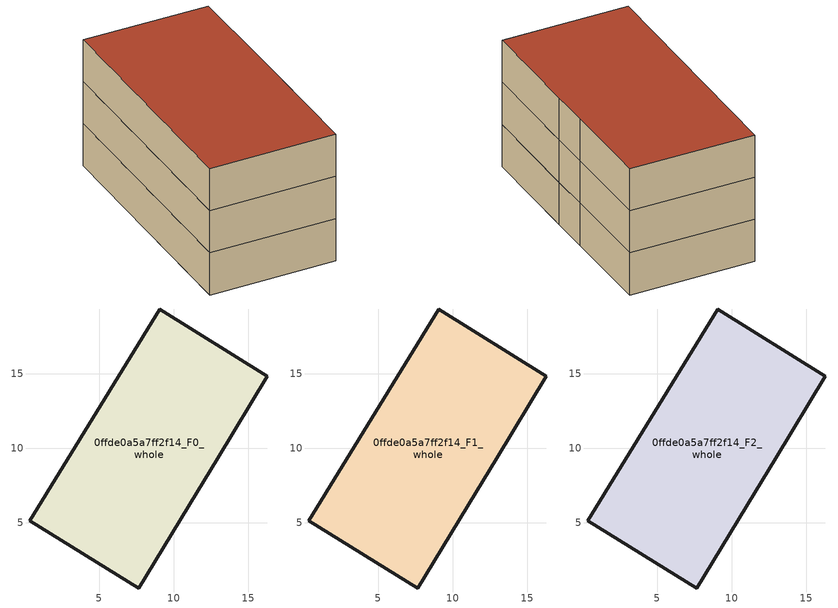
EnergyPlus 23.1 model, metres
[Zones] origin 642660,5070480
0ffde0a5a7ff2f14_F0_whole
 floor ground (EU_floor_Construction): 16.27,14.84 12.97,9.34 11.57,7.04 7.66,0.64 0.36,5.14 9.07,19.35 z0
 wall outside (EU_wall_Construction): 11.57,7.04 12.97,9.34 16.27,14.84 9.07,19.35 0.36,5.14 7.66,0.64 11.57,7.04 z0:3
0ffde0a5a7ff2f14_F1_whole
 floor to 0ffde0a5a7ff2f14_F0_whole (EU_floor_Construction): 16.27,14.84 12.97,9.34 11.57,7.04 7.66,0.64 0.36,5.14 9.07,19.35 z3
 wall outside (EU_wall_Construction): 11.57,7.04 12.97,9.34 16.27,14.84 9.07,19.35 0.36,5.14 7.66,0.64 11.57,7.04 z3:6
0ffde0a5a7ff2f14_F2_whole
 floor to 0ffde0a5a7ff2f14_F1_whole (EU_floor_Construction): 16.27,14.84 12.97,9.34 11.57,7.04 7.66,0.64 0.36,5.14 9.07,19.35 z6
 wall outside (EU_wall_Construction): 11.57,7.04 12.97,9.34 16.27,14.84 9.07,19.35 0.36,5.14 7.66,0.64 11.57,7.04 z6:9
 roof outside (EU_roof_Construction): 11.57,7.04 12.97,9.34 16.27,14.84 9.07,19.35 0.36,5.14 7.66,0.64 z9
[Building]
EU S2 Campaign: North Axis=0; Terrain=City; Solar Distribution=FullExterior
[Site:Location]
Lyon-Bron: Latitude=45.75; Longitude=5; Time Zone=1; Elevation=198
[SizingPeriod:WeatherFileDays]
AnnualSizingPeriod: Begin Month=1; Begin Day of Month=1; End Month=12; End Day of Month=31; Day of Week for Start Day=Monday; Use Weather File Daylight Saving Period=No; Use Weather File Rain and Snow Indicators=No
[MATERIAL]
EU_InternalMass_Material: Roughness=MediumRough; Thickness=0.1; Conductivity=1; Density=1800; Specific Heat=900; Thermal Absorptance=0.9; Solar Absorptance=0.7; Visible Absorptance=0.7
[MATERIAL:NOMASS] Roughness=MediumRough; Thermal Absorptance=0.9; Solar Absorptance=0.7; Visible Absorptance=0.7
Name | Thermal Resistance
EU_wall_NoMass | 0.503714
EU_roof_NoMass | 0.959371
EU_floor_NoMass | 0.347222
[CONSTRUCTION]
EU_wall_Construction: EU_wall_NoMass
EU_roof_Construction: EU_roof_NoMass
EU_floor_Construction: EU_floor_NoMass
EU_InternalMass_Construction: EU_InternalMass_Material
[ZONE] Type=1; Multiplier=1; Ceiling Height=autocalculate; Volume=426.927; Floor Area=autocalculate; Part of Total Floor Area=Yes
0ffde0a5a7ff2f14_F0_whole; 0ffde0a5a7ff2f14_F1_whole; 0ffde0a5a7ff2f14_F2_whole
[INTERNALMASS] Construction=EU_InternalMass_Construction; Surface Area=142.309
Name | Zone or ZoneList
0ffde0a5a7ff2f14_F0_whole_EU_InternalMass | 0ffde0a5a7ff2f14_F0_whole
0ffde0a5a7ff2f14_F1_whole_EU_InternalMass | 0ffde0a5a7ff2f14_F1_whole
0ffde0a5a7ff2f14_F2_whole_EU_InternalMass | 0ffde0a5a7ff2f14_F2_whole
[OTHEREQUIPMENT] Fuel Type=Electricity; Design Level Calculation Method=Watts/Area; Power per Zone Floor Area=1; Fraction Latent=0; Fraction Radiant=0; Fraction Lost=0; Carbon Dioxide Generation Rate=0; EndUse Subcategory=EU_Step8_InternalGains
Name | Zone or ZoneList or Space or SpaceList | Schedule
EU_Step8_InternalGain_0ffde0a5a7ff2f14_F0_whole_f000 | 0ffde0a5a7ff2f14_F0_whole | EU_Step8_GainSchedule_0ffde0a5a7ff2f14_F0_whole_f000
EU_Step8_InternalGain_0ffde0a5a7ff2f14_F1_whole_f000 | 0ffde0a5a7ff2f14_F1_whole | EU_Step8_GainSchedule_0ffde0a5a7ff2f14_F1_whole_f000
EU_Step8_InternalGain_0ffde0a5a7ff2f14_F2_whole_f000 | 0ffde0a5a7ff2f14_F2_whole | EU_Step8_GainSchedule_0ffde0a5a7ff2f14_F2_whole_f000
[ZONEVENTILATION:DESIGNFLOWRATE] Schedule=EU_AlwaysOn; Design Flow Rate Calculation Method=AirChanges/Hour; Air Changes per Hour=0.64; Ventilation Type=Natural; Fan Pressure Rise=0; Fan Total Efficiency=1; Constant Term Coefficient=1; Temperature Term Coefficient=0; Velocity Term Coefficient=0; Velocity Squared Term Coefficient=0; Minimum Indoor Temperature=-100; Maximum Indoor Temperature=100; Delta Temperature=-100; Minimum Outdoor Temperature=-100; Maximum Outdoor Temperature=100; Maximum Wind Speed=40
Name | Zone or ZoneList or Space or SpaceList
EU_ConstantAir_0ffde0a5a7ff2f14_F0_whole | 0ffde0a5a7ff2f14_F0_whole
EU_ConstantAir_0ffde0a5a7ff2f14_F1_whole | 0ffde0a5a7ff2f14_F1_whole
EU_ConstantAir_0ffde0a5a7ff2f14_F2_whole | 0ffde0a5a7ff2f14_F2_whole
[HVACTEMPLATE:THERMOSTAT] Constant Heating Setpoint=20; Constant Cooling Setpoint=50
EU_HeatOnly_0ffde0a5a7ff2f14_F0_whole; EU_HeatOnly_0ffde0a5a7ff2f14_F1_whole; EU_HeatOnly_0ffde0a5a7ff2f14_F2_whole
[HVACTEMPLATE:ZONE:IDEALLOADSAIRSYSTEM] System Availability Schedule=EU_AlwaysOn; Maximum Heating Supply Air Temperature=50; Minimum Cooling Supply Air Temperature=13; Maximum Heating Supply Air Humidity Ratio=0.0156; Minimum Cooling Supply Air Humidity Ratio=0.0077; Heating Limit=NoLimit; Cooling Limit=NoLimit; Heating Availability Schedule=EU_AlwaysOn; Cooling Availability Schedule=EU_CoolingOff; Dehumidification Control Type=ConstantSensibleHeatRatio; Cooling Sensible Heat Ratio=0.7; Dehumidification Setpoint=60; Humidification Control Type=None; Humidification Setpoint=30; Outdoor Air Method=None; Outdoor Air Flow Rate per Person=0.00944; Outdoor Air Flow Rate per Zone Floor Area=0; Outdoor Air Flow Rate per Zone=0; Demand Controlled Ventilation Type=None; Outdoor Air Economizer Type=NoEconomizer; Heat Recovery Type=None; Sensible Heat Recovery Effectiveness=0.7; Latent Heat Recovery Effectiveness=0.65
Name | Template Thermostat
0ffde0a5a7ff2f14_F0_whole | EU_HeatOnly_0ffde0a5a7ff2f14_F0_whole
0ffde0a5a7ff2f14_F1_whole | EU_HeatOnly_0ffde0a5a7ff2f14_F1_whole
0ffde0a5a7ff2f14_F2_whole | EU_HeatOnly_0ffde0a5a7ff2f14_F2_whole
[SIZING:ZONE] Zone Cooling Design Supply Air Temperature Input Method=SupplyAirTemperature; Zone Cooling Design Supply Air Temperature=13; Zone Heating Design Supply Air Temperature Input Method=SupplyAirTemperature; Zone Heating Design Supply Air Temperature=50; Zone Cooling Design Supply Air Humidity Ratio=0.008; Zone Heating Design Supply Air Humidity Ratio=0.008; Cooling Design Air Flow Method=DesignDay; Cooling Design Air Flow Rate=0; Cooling Minimum Air Flow per Zone Floor Area=0.000762; Cooling Minimum Air Flow=0; Cooling Minimum Air Flow Fraction=0.2; Heating Design Air Flow Method=DesignDay; Heating Design Air Flow Rate=0; Heating Maximum Air Flow per Zone Floor Area=0.002032; Heating Maximum Air Flow=0.141576; Heating Maximum Air Flow Fraction=0.3; Account for Dedicated Outdoor Air System=No; Dedicated Outdoor Air System Control Strategy=NeutralSupplyAir; Dedicated Outdoor Air Low Setpoint Temperature for Design=autosize; Dedicated Outdoor Air High Setpoint Temperature for Design=autosize; Zone Load Sizing Method=Sensible Load Only No Latent Load; Zone Latent Cooling Design Supply Air Humidity Ratio Input Method=HumidityRatioDifference; Zone Cooling Design Supply Air Humidity Ratio Difference=0.005; Zone Latent Heating Design Supply Air Humidity Ratio Input Method=HumidityRatioDifference; Zone Humidification Design Supply Air Humidity Ratio Difference=0.005
0ffde0a5a7ff2f14_F0_whole; 0ffde0a5a7ff2f14_F1_whole; 0ffde0a5a7ff2f14_F2_whole
[SCHEDULE:CONSTANT]
Name | Hourly Value
EU_AlwaysOn | 1
EU_CoolingOff | 0
[SCHEDULE:FILE] Column Number=1; Rows to Skip at Top=0; Number of Hours of Data=8760; Column Separator=Comma; Interpolate to Timestep=No; Minutes per Item=60; Adjust Schedule for Daylight Savings=Yes
Name | File
EU_Step8_GainSchedule_0ffde0a5a7ff2f14_F0_whole_f000 | C:\Users\o_iseri\Desktop\OpenUBEM\openubem\outputs\eu_evidence\EU-11\FR-LYO-HAUTCOEURPENTES\idfs\0ffde0a5a7ff2f14\0ffde0a5a7ff2f14_F0_whole_f000_gain.csv
EU_Step8_GainSchedule_0ffde0a5a7ff2f14_F1_whole_f000 | C:\Users\o_iseri\Desktop\OpenUBEM\openubem\outputs\eu_evidence\EU-11\FR-LYO-HAUTCOEURPENTES\idfs\0ffde0a5a7ff2f14\0ffde0a5a7ff2f14_F1_whole_f000_gain.csv
EU_Step8_GainSchedule_0ffde0a5a7ff2f14_F2_whole_f000 | C:\Users\o_iseri\Desktop\OpenUBEM\openubem\outputs\eu_evidence\EU-11\FR-LYO-HAUTCOEURPENTES\idfs\0ffde0a5a7ff2f14\0ffde0a5a7ff2f14_F2_whole_f000_gain.csv
